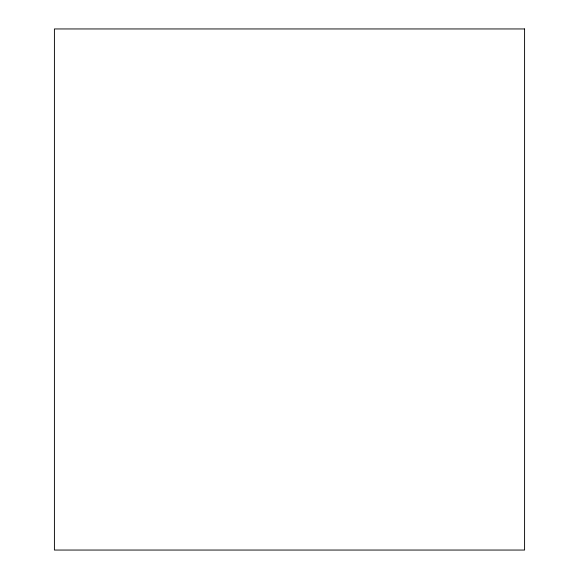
<?xml version="1.0" encoding="UTF-8"?>
<svg xmlns="http://www.w3.org/2000/svg" width="579" height="579" viewBox="0 0 579 579"><rect width="100%" height="100%" fill="white"/><g stroke="black" fill="none" stroke-linecap="round" stroke-linejoin="round"><path stroke-width="0.87" d="M524.588 28.95L54.412 28.95L54.412 550.05L524.588 550.05L524.588 28.95"/></g></svg>
